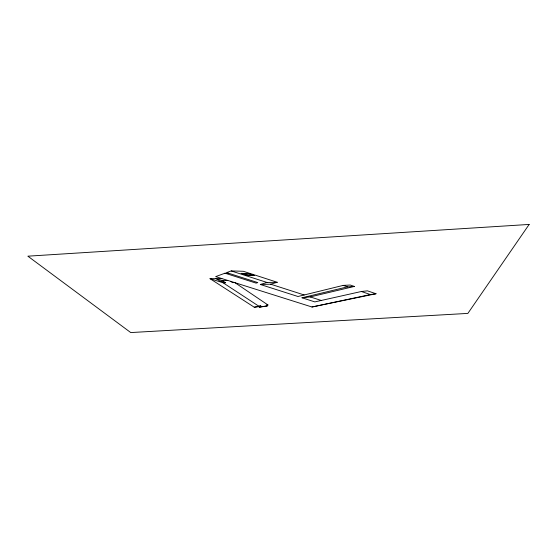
<?xml version="1.0" encoding="UTF-8"?>
<svg xmlns="http://www.w3.org/2000/svg" width="557" height="557" viewBox="0 0 557 557"><rect width="100%" height="100%" fill="white"/><g stroke="black" fill="none" stroke-linecap="round" stroke-linejoin="round"><path stroke-width="0.84" d="M225.014 273.195L215.67 276.613L311.976 306.998L376.031 293.755L367.439 290.851L361.347 291.499L314.844 301.894L301.998 297.786L347.54 286.855L354.363 286.43L350.249 285.038L343.189 285.393L297.96 296.498L260.342 284.481L267.026 282.469L277.219 282.267L243.318 271.28L231.197 270.932L226.615 272.61L257.807 282.594L256.088 283.123L225.014 273.195L228.676 273.264M260.342 284.481L270.681 284.195L277.219 282.267M216.207 278.667L210.017 278.681L254.277 307.227L260.641 305.897L261.769 306.642L267.276 305.946L266.19 305.215L267.98 304.992L234.998 282.712M260.641 305.897L258.406 306.441L259.541 307.185L267.276 305.946M266.427 305.375L267.98 304.992M259.541 307.185L261.769 306.642M301.998 297.786L310.221 296.916L354.363 286.43M311.976 306.998L370.412 294.549L376.031 293.755M254.277 307.227L258.747 306.663M210.017 278.681L223.106 282.782L225.536 282.74L222.104 280.477L216.067 278.577L221.874 278.57M234.588 282.58L232.548 282.615L230.633 281.334M222.104 280.477L227.764 280.429M254.138 275.471L247.315 275.388L241.042 273.369L248.074 273.508L254.138 275.471L244.21 274.385M225.536 282.74L219.555 280.86L216.067 278.577M231.197 270.932L267.026 282.469M270.681 284.195L304.178 294.973M310.221 296.916L321.243 300.46M243.715 273.417L246.842 274.427M343.189 285.393L347.54 286.855M361.347 291.499L370.412 294.549M223.106 282.782L258.727 306.134M529.15 224.436L467.866 313.403L130.742 332.564L27.85 256.178L529.15 224.436"/></g></svg>
